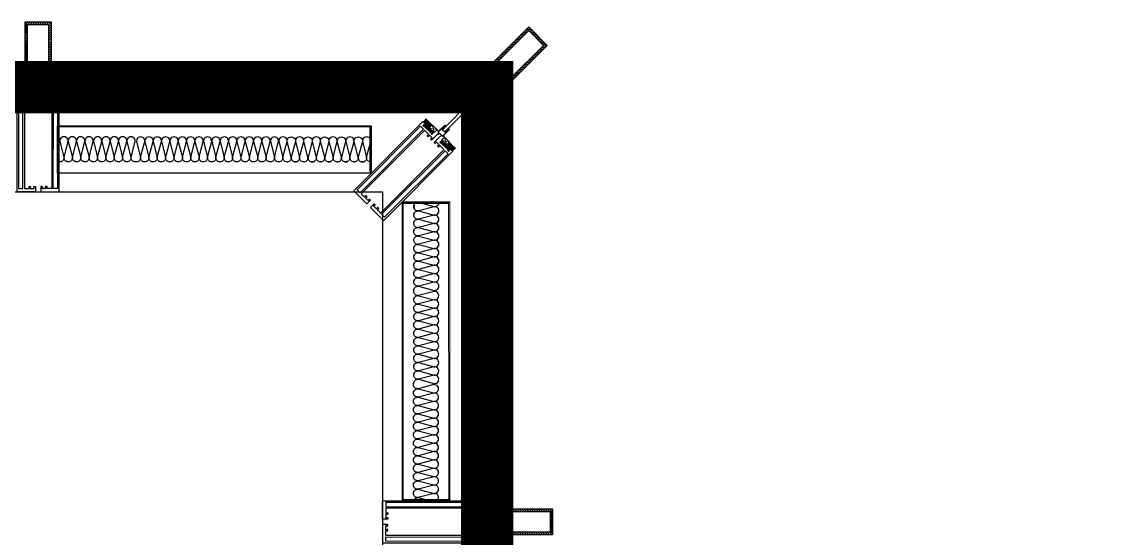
# Model space of a CAD drawing. Header units: feet. Extents: x 1421395 to 1426379, y -945253 to -943919.
# Drawn here: x 1426291.8 to 1426373.1, y -944005.3 to -943966.8 of the extents above; entities that cross this region are included whole.
import ezdxf

# ---------------------------------------------------------------- set-up
doc = ezdxf.new("R2010")
doc.units = ezdxf.units.FT
for name, color, linetype in [('04--hatch-1', 8, 'Continuous'), ('07--dim-1', 8, 'Continuous'), ('E--concrete-2', 4, 'Continuous'), ('glazing', 145, 'Continuous'), ('H--metalwork', 1, 'Continuous'), ('L--windows-1', 1, 'Continuous')]:
    doc.layers.add(name, color=color, linetype=linetype)
doc.layers.add('1.PROFILES', color=6, linetype='Continuous', lineweight=35)
doc.layers.add('pline', color=210, linetype='Continuous', lineweight=5)

# ---------------------------------------------------------------- blocks, each defined once
blk = doc.blocks.new('DFS')
at = {"color": 6, "lineweight": 0}
for p, q in [((764543.8, 59929.6, 0), (763944.7, 59929.9, 0)), ((764541.8, 59927.6, 0), (763946.7, 59927.9, 0)), ((764543.8, 59838.6, 0), (763944.7, 59838.9, 0)), ((764541.8, 59840.6, 0), (763946.7, 59840.9, 0)), ((764603, 59212.5, 0), (764602.9, 59784, 0)), ((764605, 59214.5, 0), (764604.9, 59782, 0)), ((764692.1, 59214.5, 0), (764691.9, 59782, 0)), ((764694.1, 59212.5, 0), (764693.9, 59784, 0))]:
    blk.add_line(p, q, dxfattribs=at)
at = {"color": 250}
for points, elevation in [([(763946.7, 59891.4), (763948.9, 59899.9, 0.313099), (763944.7, 59908)], 0), ([(763965, 59860.9, -0.451718), (763957, 59869.9), (763964.9, 59899.9, 1.135042), (763949, 59899.9), (763956.9, 59869.9, -0.451718), (763949, 59860.9, -0.137116), (763944.8, 59862.1, -0.137116)], 0), ([(763981, 59860.9, -0.451718), (763973, 59869.9), (763980.9, 59899.9, 1.135042), (763965, 59899.9), (763972.9, 59869.9, -0.451718), (763965, 59860.9, -0.137116), (763960.8, 59862.1, -0.137116)], 0), ([(763997, 59860.9, -0.451718), (763989, 59869.9), (763996.9, 59899.9, 1.135042), (763981, 59899.9), (763988.9, 59869.9, -0.451718), (763981, 59860.9, -0.137116), (763976.8, 59862.1, -0.137116)], 0), ([(764013, 59860.9, -0.451718), (764005, 59869.9), (764012.9, 59899.9, 1.135042), (763997, 59899.9), (764004.9, 59869.9, -0.451718), (763997, 59860.9, -0.137116), (763992.8, 59862.1, -0.137116)], 0), ([(764029, 59860.9, -0.451718), (764021, 59869.9), (764028.9, 59899.9, 1.135042), (764013, 59899.9), (764020.9, 59869.9, -0.451718), (764013, 59860.9, -0.137116), (764008.8, 59862.1, -0.137116)], 0), ([(764045, 59860.9, -0.451718), (764037, 59869.9), (764044.9, 59899.9, 1.135042), (764029, 59899.9), (764036.9, 59869.9, -0.451718), (764029, 59860.9, -0.137116), (764024.8, 59862.1, -0.137116)], 0), ([(764061, 59860.9, -0.451718), (764053, 59869.9), (764060.9, 59899.9, 1.135042), (764045, 59899.9), (764052.9, 59869.9, -0.451718), (764045, 59860.9, -0.137116), (764040.8, 59862.1, -0.137116)], 0), ([(764077, 59860.9, -0.451718), (764069, 59869.9), (764076.9, 59899.9, 1.135042), (764061, 59899.9), (764068.9, 59869.9, -0.451718), (764061, 59860.9, -0.137116), (764056.8, 59862.1, -0.137116)], 0), ([(764093, 59860.9, -0.451718), (764085, 59869.9), (764092.9, 59899.9, 1.135042), (764077, 59899.9), (764084.9, 59869.9, -0.451718), (764077, 59860.9, -0.137116), (764072.8, 59862.1, -0.137116)], 0), ([(764111.1, 59860.6, -0.451718), (764103.2, 59869.6), (764111.1, 59899.6, 1.135042), (764095.2, 59899.6), (764103.1, 59869.6, -0.451718), (764095.1, 59860.6, -0.137116), (764091, 59861.8, -0.137116)], 0), ([(764127.1, 59860.6, -0.451718), (764119.2, 59869.6), (764127.1, 59899.6, 1.135042), (764111.2, 59899.6), (764119.1, 59869.6, -0.451718), (764111.1, 59860.6, -0.137116), (764107, 59861.8, -0.137116)], 0), ([(764143.1, 59860.6, -0.451718), (764135.2, 59869.6), (764143.1, 59899.6, 1.135042), (764127.2, 59899.6), (764135.1, 59869.6, -0.451718), (764127.1, 59860.6, -0.137116), (764123, 59861.8, -0.137116)], 0), ([(764159.1, 59860.6, -0.451718), (764151.2, 59869.6), (764159.1, 59899.6, 1.135042), (764143.2, 59899.6), (764151.1, 59869.6, -0.451718), (764143.1, 59860.6, -0.137116), (764139, 59861.8, -0.137116)], 0), ([(764175.1, 59860.6, -0.451718), (764167.2, 59869.6), (764175.1, 59899.6, 1.135042), (764159.2, 59899.6), (764167.1, 59869.6, -0.451718), (764159.1, 59860.6, -0.137116), (764155, 59861.8, -0.137116)], 0), ([(764191.1, 59860.6, -0.451718), (764183.2, 59869.6), (764191.1, 59899.6, 1.135042), (764175.2, 59899.6), (764183.1, 59869.6, -0.451718), (764175.1, 59860.6, -0.137116), (764171, 59861.8, -0.137116)], 0), ([(764207.1, 59860.6, -0.451718), (764199.2, 59869.6), (764207.1, 59899.6, 1.135042), (764191.2, 59899.6), (764199.1, 59869.6, -0.451718), (764191.1, 59860.6, -0.137116), (764187, 59861.8, -0.137116)], 0), ([(764223.1, 59860.6, -0.451718), (764215.2, 59869.6), (764223.1, 59899.6, 1.135042), (764207.2, 59899.6), (764215.1, 59869.6, -0.451718), (764207.1, 59860.6, -0.137116), (764203, 59861.8, -0.137116)], 0), ([(764239.1, 59860.6, -0.451718), (764231.2, 59869.6), (764239.1, 59899.6, 1.135042), (764223.2, 59899.6), (764231.1, 59869.6, -0.451718), (764223.1, 59860.6, -0.137116), (764219, 59861.8, -0.137116)], 0), ([(764255.1, 59860.6, -0.451718), (764247.2, 59869.6), (764255.1, 59899.6, 1.135042), (764239.2, 59899.6), (764247.1, 59869.6, -0.451718), (764239.1, 59860.6, -0.137116), (764235, 59861.8, -0.137116)], 0), ([(764271.1, 59860.6, -0.451718), (764263.2, 59869.6), (764271.1, 59899.6, 1.135042), (764255.2, 59899.6), (764263.1, 59869.6, -0.451718), (764255.1, 59860.6, -0.137116), (764251, 59861.8, -0.137116)], 0), ([(764287.1, 59860.6, -0.451718), (764279.2, 59869.6), (764287.1, 59899.6, 1.135042), (764271.2, 59899.6), (764279.1, 59869.6, -0.451718), (764271.1, 59860.6, -0.137116), (764267, 59861.8, -0.137116)], 0), ([(764303.1, 59860.6, -0.451718), (764295.2, 59869.6), (764303.1, 59899.6, 1.135042), (764287.2, 59899.6), (764295.1, 59869.6, -0.451718), (764287.1, 59860.6, -0.137116), (764283, 59861.8, -0.137116)], 0), ([(764319.1, 59860.6, -0.451718), (764311.2, 59869.6), (764319.1, 59899.6, 1.135042), (764303.2, 59899.6), (764311.1, 59869.6, -0.451718), (764303.1, 59860.6, -0.137116), (764299, 59861.8, -0.137116)], 0), ([(764335.1, 59860.6, -0.451718), (764327.2, 59869.6), (764335.1, 59899.6, 1.135042), (764319.2, 59899.6), (764327.1, 59869.6, -0.451718), (764319.1, 59860.6, -0.137116), (764315, 59861.8, -0.137116)], 0), ([(764351.1, 59860.6, -0.451718), (764343.2, 59869.6), (764351.1, 59899.6, 1.135042), (764335.2, 59899.6), (764343.1, 59869.6, -0.451718), (764335.1, 59860.6, -0.137116), (764331, 59861.8, -0.137116)], 0), ([(764367.1, 59860.6, -0.451718), (764359.2, 59869.6), (764367.1, 59899.6, 1.135042), (764351.2, 59899.6), (764359.1, 59869.6, -0.451718), (764351.1, 59860.6, -0.137116), (764347, 59861.8, -0.137116)], 0), ([(764383.1, 59860.6, -0.451718), (764375.2, 59869.6), (764383.1, 59899.6, 1.135042), (764367.2, 59899.6), (764375.1, 59869.6, -0.451718), (764367.1, 59860.6, -0.137116), (764363, 59861.8, -0.137116)], 0), ([(764383.1, 59860.6, 0.451718), (764391.1, 59869.6), (764383.2, 59899.6, -1.135042), (764399.1, 59899.6), (764391.2, 59869.6, 0.451718), (764399.1, 59860.6, 0.137116), (764403.3, 59861.8, 0.137116)], 0), ([(764415.1, 59860.6, -0.451718), (764407.2, 59869.6), (764415.1, 59899.6, 1.135042), (764399.2, 59899.6), (764407.1, 59869.6, -0.451718), (764399.1, 59860.6, -0.137116), (764395, 59861.8, -0.137116)], 0), ([(764415.1, 59860.6, 0.451718), (764423.1, 59869.6), (764415.2, 59899.6, -1.135042), (764431.1, 59899.6), (764423.2, 59869.6, 0.451718), (764431.1, 59860.6, 0.137116), (764435.3, 59861.8, 0.137116)], 0), ([(764447.1, 59860.6, -0.451718), (764439.2, 59869.6), (764447.1, 59899.6, 1.135042), (764431.2, 59899.6), (764439.1, 59869.6, -0.451718), (764431.1, 59860.6, -0.137116), (764427, 59861.8, -0.137116)], 0), ([(764447.1, 59860.6, 0.451718), (764455.1, 59869.6), (764447.2, 59899.6, -1.135042), (764463.1, 59899.6), (764455.2, 59869.6, 0.451718), (764463.1, 59860.6, 0.137116), (764467.3, 59861.8, 0.137116)], 0), ([(764479.1, 59860.6, -0.451718), (764471.2, 59869.6), (764479.1, 59899.6, 1.135042), (764463.2, 59899.6), (764471.1, 59869.6, -0.451718), (764463.1, 59860.6, -0.137116), (764459, 59861.8, -0.137116)], 0), ([(764479.1, 59860.6, 0.451718), (764487.1, 59869.6), (764479.2, 59899.6, -1.135042), (764495.1, 59899.6), (764487.2, 59869.6, 0.451718), (764495.1, 59860.6, 0.137116), (764499.3, 59861.8, 0.137116)], 0), ([(764511.1, 59860.6, -0.451718), (764503.2, 59869.6), (764511.1, 59899.6, 1.135042), (764495.2, 59899.6), (764503.1, 59869.6, -0.451718), (764495.1, 59860.6, -0.137116), (764491, 59861.8, -0.137116)], 0), ([(764511.1, 59860.6, 0.451718), (764519.1, 59869.6), (764511.2, 59899.6, -1.135042), (764527.1, 59899.6), (764519.2, 59869.6, 0.451718), (764527.1, 59860.6, 0.137116), (764531.3, 59861.8, 0.137116)], 0), ([(764543.1, 59860.6, -0.451718), (764535.2, 59869.6), (764543.1, 59899.6, 1.135042), (764527.2, 59899.6), (764535.1, 59869.6, -0.451718), (764527.1, 59860.6, -0.137116), (764523, 59861.8, -0.137116)], 0), ([(763949, 59860.9, -0.07243), (763946.7, 59861.2, -0.07243)], 0), ([(764673.3, 59782, -0.410517), (764664.4, 59775.1), (764634.4, 59783, 0.451718), (764625.4, 59775.1, 0.137116), (764626.5, 59770.9)], 0), ([(764625.4, 59759.1, -0.451718), (764634.4, 59767), (764664.4, 59759.1, 1.135042), (764664.4, 59775), (764634.4, 59767.1, -0.451718), (764625.4, 59775.1, -0.137116), (764626.5, 59779.2, -0.137116)], 0), ([(764625.4, 59743.1, -0.451718), (764634.4, 59751), (764664.4, 59743.1, 1.135042), (764664.4, 59759), (764634.4, 59751.1, -0.451718), (764625.4, 59759.1, -0.137116), (764626.5, 59763.2, -0.137116)], 0), ([(764625.4, 59727.1, -0.451718), (764634.4, 59735), (764664.4, 59727.1, 1.135042), (764664.4, 59743), (764634.4, 59735.1, -0.451718), (764625.4, 59743.1, -0.137116), (764626.5, 59747.2, -0.137116)], 0), ([(764625.4, 59711.1, -0.451718), (764634.4, 59719), (764664.4, 59711.1, 1.135042), (764664.4, 59727), (764634.4, 59719.1, -0.451718), (764625.4, 59727.1, -0.137116), (764626.5, 59731.2, -0.137116)], 0), ([(764625.4, 59695.1, -0.451718), (764634.4, 59703), (764664.4, 59695.1, 1.135042), (764664.4, 59711), (764634.4, 59703.1, -0.451718), (764625.4, 59711.1, -0.137116), (764626.5, 59715.2, -0.137116)], 0), ([(764625.4, 59679.1, -0.451718), (764634.4, 59687), (764664.4, 59679.1, 1.135042), (764664.4, 59695), (764634.4, 59687.1, -0.451718), (764625.4, 59695.1, -0.137116), (764626.5, 59699.2, -0.137116)], 0), ([(764625.4, 59663.1, -0.451718), (764634.4, 59671), (764664.4, 59663.1, 1.135042), (764664.4, 59679), (764634.4, 59671.1, -0.451718), (764625.4, 59679.1, -0.137116), (764626.5, 59683.2, -0.137116)], 0), ([(764625.4, 59647.1, -0.451718), (764634.4, 59655), (764664.4, 59647.1, 1.135042), (764664.4, 59663), (764634.4, 59655.1, -0.451718), (764625.4, 59663.1, -0.137116), (764626.5, 59667.2, -0.137116)], 0), ([(764625.4, 59631.1, -0.451718), (764634.4, 59639), (764664.4, 59631.1, 1.135042), (764664.4, 59647), (764634.4, 59639.1, -0.451718), (764625.4, 59647.1, -0.137116), (764626.5, 59651.2, -0.137116)], 0), ([(764625.4, 59615.1, -0.451718), (764634.4, 59623), (764664.4, 59615.1, 1.135042), (764664.4, 59631), (764634.4, 59623.1, -0.451718), (764625.4, 59631.1, -0.137116), (764626.5, 59635.2, -0.137116)], 0), ([(764625.1, 59596.9, -0.451718), (764634.1, 59604.9), (764664.1, 59597, 1.135042), (764664.1, 59612.9), (764634.1, 59605, -0.451718), (764625.1, 59612.9, -0.137116), (764626.2, 59617.1, -0.137116)], 0), ([(764625.1, 59580.9, -0.451718), (764634.1, 59588.9), (764664.1, 59581, 1.135042), (764664.1, 59596.9), (764634.1, 59589, -0.451718), (764625.1, 59596.9, -0.137116), (764626.2, 59601.1, -0.137116)], 0), ([(764625.1, 59564.9, -0.451718), (764634.1, 59572.9), (764664.1, 59565, 1.135042), (764664.1, 59580.9), (764634.1, 59573, -0.451718), (764625.1, 59580.9, -0.137116), (764626.2, 59585.1, -0.137116)], 0), ([(764625.1, 59548.9, -0.451718), (764634.1, 59556.9), (764664.1, 59549, 1.135042), (764664.1, 59564.9), (764634.1, 59557, -0.451718), (764625.1, 59564.9, -0.137116), (764626.2, 59569.1, -0.137116)], 0), ([(764625.1, 59532.9, -0.451718), (764634.1, 59540.9), (764664.1, 59533, 1.135042), (764664.1, 59548.9), (764634.1, 59541, -0.451718), (764625.1, 59548.9, -0.137116), (764626.2, 59553.1, -0.137116)], 0), ([(764625.1, 59516.9, -0.451718), (764634.1, 59524.9), (764664.1, 59517, 1.135042), (764664.1, 59532.9), (764634.1, 59525, -0.451718), (764625.1, 59532.9, -0.137116), (764626.2, 59537.1, -0.137116)], 0), ([(764625.1, 59500.9, -0.451718), (764634.1, 59508.9), (764664.1, 59501, 1.135042), (764664.1, 59516.9), (764634.1, 59509, -0.451718), (764625.1, 59516.9, -0.137116), (764626.2, 59521.1, -0.137116)], 0), ([(764625.1, 59484.9, -0.451718), (764634.1, 59492.9), (764664.1, 59485, 1.135042), (764664.1, 59500.9), (764634.1, 59493, -0.451718), (764625.1, 59500.9, -0.137116), (764626.2, 59505.1, -0.137116)], 0), ([(764625.1, 59468.9, -0.451718), (764634.1, 59476.9), (764664.1, 59469, 1.135042), (764664.1, 59484.9), (764634.1, 59477, -0.451718), (764625.1, 59484.9, -0.137116), (764626.2, 59489.1, -0.137116)], 0), ([(764625.1, 59452.9, -0.451718), (764634.1, 59460.9), (764664.1, 59453, 1.135042), (764664.1, 59468.9), (764634.1, 59461, -0.451718), (764625.1, 59468.9, -0.137116), (764626.2, 59473.1, -0.137116)], 0), ([(764624.8, 59418.8, -0.451718), (764633.8, 59426.7), (764663.8, 59418.8, 1.135042), (764663.8, 59434.7), (764633.8, 59426.8, -0.451718), (764624.8, 59434.8, -0.137116), (764625.9, 59438.9, -0.137116)], 0), ([(764625.1, 59436.9, -0.451718), (764634.1, 59444.9), (764664.1, 59437, 1.135042), (764664.1, 59452.9), (764634.1, 59445, -0.451718), (764625.1, 59452.9, -0.137116), (764626.2, 59457.1, -0.137116)], 0), ([(764624.8, 59402.8, -0.451718), (764633.8, 59410.7), (764663.8, 59402.8, 1.135042), (764663.8, 59418.7), (764633.8, 59410.8, -0.451718), (764624.8, 59418.8, -0.137116), (764625.9, 59422.9, -0.137116)], 0), ([(764624.8, 59386.8, -0.451718), (764633.8, 59394.7), (764663.8, 59386.8, 1.135042), (764663.8, 59402.7), (764633.8, 59394.8, -0.451718), (764624.8, 59402.8, -0.137116), (764625.9, 59406.9, -0.137116)], 0), ([(764624.8, 59370.8, -0.451718), (764633.8, 59378.7), (764663.8, 59370.8, 1.135042), (764663.8, 59386.7), (764633.8, 59378.8, -0.451718), (764624.8, 59386.8, -0.137116), (764625.9, 59390.9, -0.137116)], 0), ([(764624.8, 59354.8, -0.451718), (764633.8, 59362.7), (764663.8, 59354.8, 1.135042), (764663.8, 59370.7), (764633.8, 59362.8, -0.451718), (764624.8, 59370.8, -0.137116), (764625.9, 59374.9, -0.137116)], 0), ([(764624.8, 59338.8, -0.451718), (764633.8, 59346.7), (764663.8, 59338.8, 1.135042), (764663.8, 59354.7), (764633.8, 59346.8, -0.451718), (764624.8, 59354.8, -0.137116), (764625.9, 59358.9, -0.137116)], 0), ([(764624.8, 59322.8, -0.451718), (764633.8, 59330.7), (764663.8, 59322.8, 1.135042), (764663.8, 59338.7), (764633.8, 59330.8, -0.451718), (764624.8, 59338.8, -0.137116), (764625.9, 59342.9, -0.137116)], 0), ([(764624.8, 59306.8, -0.451718), (764633.8, 59314.7), (764663.8, 59306.8, 1.135042), (764663.8, 59322.7), (764633.8, 59314.8, -0.451718), (764624.8, 59322.8, -0.137116), (764625.9, 59326.9, -0.137116)], 0), ([(764624.8, 59290.8, -0.451718), (764633.8, 59298.7), (764663.8, 59290.8, 1.135042), (764663.8, 59306.7), (764633.8, 59298.8, -0.451718), (764624.8, 59306.8, -0.137116), (764625.9, 59310.9, -0.137116)], 0), ([(764624.8, 59274.8, -0.451718), (764633.8, 59282.7), (764663.8, 59274.8, 1.135042), (764663.8, 59290.7), (764633.8, 59282.8, -0.451718), (764624.8, 59290.8, -0.137116), (764625.9, 59294.9, -0.137116)], -236), ([(764624.8, 59258.8, -0.451718), (764633.8, 59266.7), (764663.8, 59258.8, 1.135042), (764663.8, 59274.7), (764633.8, 59266.8, -0.451718), (764624.8, 59274.8, -0.137116), (764625.9, 59278.9, -0.137116)], -236), ([(764624.8, 59242.8, -0.451718), (764633.8, 59250.7), (764663.8, 59242.8, 1.135042), (764663.8, 59258.7), (764633.8, 59250.8, -0.451718), (764624.8, 59258.8, -0.137116), (764625.9, 59262.9, -0.137116)], -236), ([(764624.8, 59226.8, -0.451718), (764633.8, 59234.7), (764663.8, 59226.8, 1.135042), (764663.8, 59242.7), (764633.8, 59234.8, -0.451718), (764624.8, 59242.8, -0.137116), (764625.9, 59246.9, -0.137116)], -471.9), ([(764671.5, 59214.5, 0.636428), (764663.8, 59226.7), (764633.8, 59218.8, -0.451718), (764624.8, 59226.8, -0.137116), (764625.9, 59230.9)], -471.9), ([(764625.7, 59214.5, -0.314464), (764633.8, 59218.7), (764650, 59214.5)], -471.9)]:
    blk.add_lwpolyline(points, format="xyb", dxfattribs=dict(at, elevation=elevation))
at = {"layer": '1.PROFILES'}
for p, q in [((763944.7, 59838.9, 0), (763944.7, 59929.9, 0)), ((763946.7, 59840.9, 0), (763946.7, 59927.9, 0)), ((764541.8, 59840.6, 0), (764541.8, 59927.6, 0)), ((764543.8, 59838.6, 0), (764543.8, 59929.6, 0)), ((764693.9, 59784, 0), (764602.9, 59784, 0)), ((764691.9, 59782, 0), (764604.9, 59782, 0)), ((764603, 59212.5, 0), (764694.1, 59212.5, 0)), ((764605, 59214.5, 0), (764692.1, 59214.5, 0))]:
    blk.add_line(p, q, dxfattribs=at)
blk = doc.blocks.new('dxfhjt')
at = {"lineweight": 9}
h = blk.add_hatch(dxfattribs=at)
h.set_pattern_fill('ANSI32', color=250, scale=5, angle=900, style=0)
h.set_pattern_definition([(225, (123068.4649, -64400.1108), (1.325825215, -1.325825215), []), (225, (123067.581, -64400.1108), (1.325825215, -1.325825215), [])])
h.paths.add_polyline_path([(-56844.4, -163131.8, 0.414214), (-56844.2, -163131.6), (-56844.2, -163130.6), (-56844.6, -163129.8), (-56845.2, -163129.8), (-56845.2, -163110.5), (-56844.6, -163110.5), (-56844.2, -163109.8), (-56844.2, -163108.8, 0.414214), (-56844.4, -163108.5), (-56846.8, -163108.5, 0.414214), (-56847.1, -163108.8), (-56847.1, -163111.5), (-56849.4, -163111.5, 0.094195), (-56849.4, -163111.6), (-56849.4, -163128.8, 0.094195), (-56849.4, -163128.8), (-56847.1, -163128.8), (-56847.1, -163131.6, 0.414214), (-56846.8, -163131.8)])
h = blk.add_hatch(dxfattribs=at)
h.set_pattern_fill('ANSI32', color=250, scale=5, angle=900, style=0)
h.set_pattern_definition([(225, (120069.4656, -64400.1108), (1.325825215, -1.325825215), []), (225, (120068.5818, -64400.1108), (1.325825215, -1.325825215), [])])
h.paths.add_polyline_path([(-56844.4, -163154.1, -0.414214), (-56844.2, -163154.3), (-56844.2, -163155.3), (-56844.6, -163156), (-56845.2, -163156), (-56845.2, -163175.4), (-56844.6, -163175.4), (-56844.2, -163176.1), (-56844.2, -163177.1, -0.414214), (-56844.4, -163177.4), (-56846.8, -163177.4, -0.414214), (-56847.1, -163177.1), (-56847.1, -163174.4), (-56849.4, -163174.4, -0.094195), (-56849.4, -163174.3), (-56849.4, -163157.1, -0.094195), (-56849.4, -163157.1), (-56847.1, -163157.1), (-56847.1, -163154.3, -0.414214), (-56846.8, -163154.1)])
at = {"color": 250}
for p, q in [((-56683.9, -163102.9, 0), (-56849.4, -163102.7, 0)), ((-56849.4, -163102.7, 0), (-56849.4, -163105.7, 0)), ((-56849.4, -163105.7, 0), (-56849.4, -163111.3, 0)), ((-56849.4, -163111.3, 0), (-56847.3, -163111.3, 0)), ((-56847.3, -163111.3, 0), (-56847.3, -163108.8, 0)), ((-56846.8, -163108.3, 0), (-56844.4, -163108.3, 0)), ((-56844.5, -163110.8, 0), (-56844.9, -163110.8, 0)), ((-56844.9, -163110.8, 0), (-56844.9, -163129.6, 0)), ((-56843.9, -163109.9, 0), (-56844.5, -163110.8, 0)), ((-56843.9, -163108.8, 0), (-56843.9, -163109.9, 0)), ((-56839.8, -163127.3, 0), (-56839.8, -163117.4, 0)), ((-56839.3, -163116.9, 0), (-56688.9, -163117.1, 0)), ((-56688.4, -163117.6, 0), (-56688.4, -163125.6, 0)), ((-56682.9, -163103.3, 0), (-56683.9, -163102.9, 0)), ((-56682.4, -163104.2, 0), (-56682.9, -163103.3, 0)), ((-56682.4, -163137.9, 0), (-56682.4, -163104.2, 0)), ((-56855.6, -163137, 0), (-56874.3, -163137, 0)), ((-56874.3, -163137, 0), (-56874.3, -163139.6, 0)), ((-56874.3, -163139.9, 0), (-56874.3, -163137.3, 0)), ((-56874.3, -163137.3, 0), (-56855.6, -163137.3, 0)), ((-56874.3, -163139.6, 0), (-56864.8, -163139.6, 0)), ((-56864.8, -163139.9, 0), (-56874.3, -163139.9, 0)), ((-56864.8, -163146.6, 0), (-56864.8, -163139.6, 0)), ((-56849.4, -163132.7, 0), (-56857.4, -163132.7, 0)), ((-56855.6, -163139.7, 0), (-56855.6, -163144.2, 0)), ((-56855.6, -163139.7, 0), (-56851.5, -163139.7, 0)), ((-56855.6, -163146.2, 0), (-56855.6, -163141.7, 0)), ((-56851.5, -163139.7, 0), (-56849.4, -163139.7, 0)), ((-56847.3, -163129.1, 0), (-56849.4, -163129.1, 0)), ((-56849.4, -163129.1, 0), (-56849.4, -163132.2, 0)), ((-56849.4, -163132.2, 0), (-56849.4, -163132.7, 0)), ((-56849.4, -163139.7, 0), (-56835.9, -163139.7, 0)), ((-56847.3, -163131.6, 0), (-56847.3, -163129.1, 0)), ((-56844.4, -163132.1, 0), (-56846.8, -163132.1, 0)), ((-56844.9, -163129.6, 0), (-56844.5, -163129.6, 0)), ((-56844.5, -163129.6, 0), (-56843.9, -163130.5, 0)), ((-56843.9, -163130.5, 0), (-56843.9, -163131.6, 0)), ((-56839.8, -163137.6, 0), (-56839.8, -163129.6, 0)), ((-56839.8, -163129.6, 0), (-56837.7, -163129.6, 0)), ((-56837.7, -163137.6, 0), (-56839.8, -163137.6, 0)), ((-56835.9, -163127.6, 0), (-56839.5, -163127.6, 0)), ((-56837.3, -163137.6, 0), (-56837.6, -163137.6, 0)), ((-56837.5, -163129.6, 0), (-56837.3, -163129.6, 0)), ((-56837.3, -163129.6, 0), (-56837.3, -163130.3, 0)), ((-56837.3, -163136.9, 0), (-56837.3, -163137.6, 0)), ((-56836.9, -163130.6, 0), (-56835.9, -163130.4, 0)), ((-56835.9, -163136.9, 0), (-56836.9, -163136.7, 0)), ((-56835.9, -163130.4, 0), (-56835.9, -163127.6, 0)), ((-56835.9, -163139.7, 0), (-56835.9, -163136.9, 0)), ((-56688.7, -163125.9, 0), (-56692.3, -163125.9, 0)), ((-56692.3, -163125.9, 0), (-56692.3, -163128.6, 0)), ((-56692.3, -163128.6, 0), (-56691.3, -163128.9, 0)), ((-56691.3, -163134.9, 0), (-56692.3, -163135.2, 0)), ((-56692.3, -163135.2, 0), (-56692.3, -163136.8, 0)), ((-56692.3, -163136.8, 0), (-56692.3, -163137.9, 0)), ((-56692.3, -163137.9, 0), (-56682.4, -163137.9, 0)), ((-56690.9, -163128.6, 0), (-56691, -163128.3, 0)), ((-56691, -163135.5, 0), (-56690.9, -163135.2, 0)), ((-56690.9, -163128, 0), (-56690.9, -163127.9, 0)), ((-56690.9, -163127.9, 0), (-56688.7, -163127.9, 0)), ((-56690.9, -163135.9, 0), (-56690.9, -163135.9, 0)), ((-56690.9, -163135.9, 0), (-56690.9, -163135.9, 0)), ((-56690.4, -163135.9, 0), (-56690.5, -163135.9, 0)), ((-56688.9, -163135.9, 0), (-56690.4, -163135.9, 0)), ((-56688.4, -163128.2, 0), (-56688.4, -163135.4, 0)), ((-56864.8, -163146.3, 0), (-56874.3, -163146.3, 0)), ((-56874.3, -163146.3, 0), (-56874.3, -163149, 0)), ((-56874.3, -163149.3, 0), (-56874.3, -163146.6, 0)), ((-56874.3, -163146.6, 0), (-56864.8, -163146.6, 0)), ((-56874.3, -163149, 0), (-56855.6, -163149, 0)), ((-56855.6, -163149.3, 0), (-56874.3, -163149.3, 0)), ((-56864.8, -163145.1, 0), (-56864.8, -163146.3, 0)), ((-56849.4, -163153.2, 0), (-56857.4, -163153.2, 0)), ((-56855.6, -163146.2, 0), (-56835.9, -163146.2, 0)), ((-56851.5, -163146.2, 0), (-56849.4, -163146.2, 0)), ((-56849.4, -163146.2, 0), (-56835.9, -163146.2, 0)), ((-56849.4, -163153.7, 0), (-56849.4, -163153.2, 0)), ((-56849.4, -163156.5, 0), (-56849.4, -163153.4, 0)), ((-56847.3, -163156.8, 0), (-56849.4, -163156.8, 0)), ((-56847.3, -163154.3, 0), (-56847.3, -163156.8, 0)), ((-56844.4, -163153.8, 0), (-56846.8, -163153.8, 0)), ((-56844.9, -163175.1, 0), (-56844.9, -163156.3, 0)), ((-56844.9, -163156.3, 0), (-56844.5, -163156.3, 0)), ((-56844.5, -163156.3, 0), (-56843.9, -163155.4, 0)), ((-56843.9, -163155.4, 0), (-56843.9, -163154.3, 0)), ((-56837.7, -163148.2, 0), (-56839.8, -163148.2, 0)), ((-56839.8, -163148.2, 0), (-56839.8, -163156.2, 0)), ((-56839.8, -163156.2, 0), (-56837.7, -163156.2, 0)), ((-56839.8, -163158.5, 0), (-56839.8, -163168.5, 0)), ((-56835.9, -163158.2, 0), (-56839.5, -163158.2, 0)), ((-56837.3, -163148.2, 0), (-56837.6, -163148.2, 0)), ((-56837.5, -163156.2, 0), (-56837.3, -163156.2, 0)), ((-56837.3, -163148.9, 0), (-56837.3, -163148.2, 0)), ((-56837.3, -163156.2, 0), (-56837.3, -163155.5, 0)), ((-56835.9, -163149, 0), (-56836.9, -163149.2, 0)), ((-56836.9, -163155.3, 0), (-56835.9, -163155.5, 0)), ((-56835.9, -163146.2, 0), (-56835.9, -163149, 0)), ((-56835.9, -163155.5, 0), (-56835.9, -163158.2, 0)), ((-56692.3, -163149.4, 0), (-56692.3, -163148.3, 0)), ((-56692.3, -163148.3, 0), (-56682.4, -163148.3, 0)), ((-56692.3, -163151, 0), (-56692.3, -163149.4, 0)), ((-56691.3, -163151.3, 0), (-56692.3, -163151, 0)), ((-56692.3, -163157.6, 0), (-56691.3, -163157.3, 0)), ((-56692.3, -163160.3, 0), (-56692.3, -163157.6, 0)), ((-56688.7, -163160.3, 0), (-56692.3, -163160.3, 0)), ((-56691, -163150.7, 0), (-56690.9, -163151, 0)), ((-56690.9, -163157.6, 0), (-56691, -163157.9, 0)), ((-56690.9, -163150.3, 0), (-56690.9, -163150.3, 0)), ((-56690.9, -163150.3, 0), (-56690.9, -163150.4, 0)), ((-56690.9, -163158.2, 0), (-56690.9, -163158.3, 0)), ((-56690.9, -163158.3, 0), (-56688.7, -163158.3, 0)), ((-56690.4, -163150.3, 0), (-56690.5, -163150.3, 0)), ((-56688.9, -163150.3, 0), (-56690.4, -163150.3, 0)), ((-56688.4, -163158, 0), (-56688.4, -163150.8, 0)), ((-56688.4, -163168.6, 0), (-56688.4, -163160.6, 0)), ((-56682.4, -163148.3, 0), (-56682.4, -163182, 0)), ((-56849.4, -163179.8, 0), (-56849.4, -163174.3, 0)), ((-56849.4, -163174.6, 0), (-56847.3, -163174.6, 0)), ((-56849.4, -163183.2, 0), (-56849.4, -163180.2, 0)), ((-56683.9, -163183.3, 0), (-56849.4, -163183.2, 0)), ((-56847.3, -163174.6, 0), (-56847.3, -163177.1, 0)), ((-56846.8, -163177.6, 0), (-56844.4, -163177.6, 0)), ((-56844.5, -163175.1, 0), (-56844.9, -163175.1, 0)), ((-56843.9, -163176, 0), (-56844.5, -163175.1, 0)), ((-56843.9, -163177.1, 0), (-56843.9, -163176, 0)), ((-56839.3, -163169, 0), (-56688.9, -163169.1, 0)), ((-56682.9, -163182.9, 0), (-56683.9, -163183.3, 0)), ((-56682.4, -163182, 0), (-56682.9, -163182.9, 0))]:
    blk.add_line(p, q, dxfattribs=at)
at = {"color": 250, "lineweight": 0}
for p, q in [((-56857.4, -163119.7, 0), (-56849.4, -163132.7, 0)), ((-56849.4, -163119.7, 0), (-56857.4, -163132.7, 0)), ((-56857.4, -163166.1, 0), (-56849.4, -163153.2, 0)), ((-56849.4, -163166.1, 0), (-56857.4, -163153.2, 0))]:
    blk.add_line(p, q, dxfattribs=at)
at = {"color": 250, "lineweight": 0, "elevation": 0}
for points in [[(-56857.4, -163119.7), (-56857.4, -163132.7), (-56849.4, -163132.7), (-56849.4, -163119.7)], [(-56857.4, -163166.1), (-56857.4, -163153.2), (-56849.4, -163153.2), (-56849.4, -163166.1)]]:
    blk.add_lwpolyline(points, close=True, dxfattribs=at)
at = {"color": 250, "lineweight": 9, "elevation": 0}
for points in [[(-56847.1, -163111.5), (-56847.1, -163108.8, -0.414214), (-56846.8, -163108.5), (-56844.4, -163108.5, -0.414214), (-56844.2, -163108.8), (-56844.2, -163109.8), (-56844.6, -163110.5), (-56845.2, -163110.5), (-56845.2, -163129.8), (-56844.6, -163129.8), (-56844.2, -163130.6), (-56844.2, -163131.6, -0.414214), (-56844.4, -163131.8), (-56846.8, -163131.8, -0.414214), (-56847.1, -163131.6), (-56847.1, -163128.8), (-56849.4, -163128.8, -0.094195), (-56849.4, -163128.8), (-56849.4, -163111.6, -0.094195), (-56849.4, -163111.5)], [(-56847.1, -163174.4), (-56847.1, -163177.1, 0.414214), (-56846.8, -163177.4), (-56844.4, -163177.4, 0.414214), (-56844.2, -163177.1), (-56844.2, -163176.1), (-56844.6, -163175.4), (-56845.2, -163175.4), (-56845.2, -163156), (-56844.6, -163156), (-56844.2, -163155.3), (-56844.2, -163154.3, 0.414214), (-56844.4, -163154.1), (-56846.8, -163154.1, 0.414214), (-56847.1, -163154.3), (-56847.1, -163157.1), (-56849.4, -163157.1, 0.094195), (-56849.4, -163157.1), (-56849.4, -163174.3, 0.094195), (-56849.4, -163174.4)]]:
    blk.add_lwpolyline(points, format="xyb", close=True, dxfattribs=at)
at = {"color": 250, "elevation": 0}
for points in [[(-56839.8, -163113.9), (-56839.8, -163105.7), (-56688.4, -163105.9), (-56688.4, -163114.1)], [(-56839.8, -163113.9), (-56839.8, -163105.7), (-56688.4, -163105.9), (-56688.4, -163114.1)], [(-56839.8, -163172), (-56839.8, -163180.2), (-56688.4, -163180.3), (-56688.4, -163172.1)], [(-56839.8, -163172), (-56839.8, -163180.2), (-56688.4, -163180.3), (-56688.4, -163172.1)]]:
    blk.add_lwpolyline(points, close=True, dxfattribs=at)
for points in [[(-56857.4, -163132.7), (-56857.4, -163137)], [(-56855.6, -163146.2), (-56855.6, -163137)], [(-56857.4, -163153.2), (-56857.4, -163149.3)], [(-56855.6, -163146.2), (-56855.6, -163149.3)]]:
    blk.add_lwpolyline(points, dxfattribs=at)
at = {"color": 250, "lineweight": 0}
for centre, radius, start, end in [((-56853.4, -163096, 0), 7.86, 239.3714, 300.6286), ((-56853.4, -163096.8, 0), 7.86, 239.3786, 300.5825), ((-56853.4, -163097.8, 0), 7.86, 239.3786, 300.5825), ((-56853.7, -163101.4, 0), 5.73, 229.7967, 318.6614), ((-56853.7, -163102.4, 0), 5.73, 229.7967, 318.6614), ((-56853.7, -163103.6, 0), 5.73, 229.7967, 318.6614), ((-56853.7, -163105, 0), 5.73, 229.7967, 318.6614), ((-56853.7, -163106.1, 0), 5.73, 229.7967, 318.6614), ((-56853.7, -163107.2, 0), 5.73, 229.7967, 318.6614), ((-56853.7, -163108.6, 0), 5.73, 229.7967, 318.6614), ((-56853.7, -163109.7, 0), 5.73, 229.7967, 318.6614), ((-56853.7, -163111, 0), 5.73, 229.7967, 318.6614), ((-56853.7, -163112.4, 0), 5.73, 229.7967, 318.6614), ((-56853.7, -163113.4, 0), 5.73, 229.7967, 318.6614), ((-56853.7, -163172.5, 0), 5.73, 41.3386, 130.2033), ((-56853.7, -163173.5, 0), 5.73, 41.3386, 130.2033), ((-56853.7, -163174.9, 0), 5.73, 41.3386, 130.2033), ((-56853.7, -163176.2, 0), 5.73, 41.3386, 130.2033), ((-56853.7, -163177.3, 0), 5.73, 41.3386, 130.2033), ((-56853.7, -163178.6, 0), 5.73, 41.3386, 130.2033), ((-56853.7, -163179.8, 0), 5.73, 41.3386, 130.2033), ((-56853.7, -163180.9, 0), 5.73, 41.3386, 130.2033), ((-56853.7, -163182.2, 0), 5.73, 41.3386, 130.2033), ((-56853.7, -163183.4, 0), 5.73, 41.3386, 130.2033), ((-56853.7, -163184.4, 0), 5.73, 41.3386, 130.2033), ((-56853.4, -163188.1, 0), 7.86, 59.4175, 120.6214), ((-56853.4, -163189.1, 0), 7.86, 59.4175, 120.6214), ((-56853.4, -163189.9, 0), 7.86, 59.3714, 120.6286)]:
    blk.add_arc(centre, radius, start, end, dxfattribs=at)
at = {"color": 250}
for centre, radius, start, end in [((-56846.8, -163108.8, 0), 0.5, 90, 180), ((-56844.4, -163108.8, 0), 0.5, 360, 90), ((-56839.3, -163117.4, 0), 0.5, 90, 180), ((-56688.9, -163117.6, 0), 0.5, 0, 90), ((-56846.8, -163131.6, 0), 0.5, 180, 270), ((-56844.4, -163131.6, 0), 0.5, 270, 0), ((-56839.5, -163127.3, 0), 0.3, 180, 270), ((-56837.6, -163129.9, 0), 0.3, 75.7816, 104.2184), ((-56837.6, -163137.3, 0), 0.3, 258.6985, 281.3015), ((-56837, -163130.3, 0), 0.3, 180, 285), ((-56837, -163136.9, 0), 0.3, 75, 180), ((-56691.2, -163128.6, 0), 0.3, 255, 348.3535), ((-56691.2, -163135.2, 0), 0.3, 1.3831, 105), ((-56690.7, -163128.2, 0), 0.3, 129.5901, 195), ((-56690.7, -163135.6, 0), 0.3, 165, 230.4099), ((-56690.7, -163135.6, 0), 0.3, 240.8395, 268.2462), ((-56690.6, -163135.6, 0), 0.3, 246.8392, 300), ((-56688.9, -163135.4, 0), 0.5, 270, 0), ((-56688.7, -163125.6, 0), 0.3, 270, 360), ((-56688.7, -163128.2, 0), 0.3, 360, 90), ((-56846.8, -163154.3, 0), 0.5, 90, 180), ((-56844.4, -163154.3, 0), 0.5, 360, 90), ((-56839.5, -163158.5, 0), 0.3, 90, 180), ((-56837.6, -163148.5, 0), 0.3, 78.6985, 101.3015), ((-56837.6, -163156, 0), 0.3, 255.7816, 284.2184), ((-56837, -163148.9, 0), 0.3, 180, 285), ((-56837, -163155.5, 0), 0.3, 75, 180), ((-56691.2, -163151, 0), 0.3, 255, 358.6169), ((-56691.2, -163157.6, 0), 0.3, 11.6465, 105), ((-56690.7, -163150.6, 0), 0.3, 129.5901, 195), ((-56690.7, -163158, 0), 0.3, 165, 230.4099), ((-56690.7, -163150.6, 0), 0.3, 91.7538, 119.1605), ((-56690.6, -163150.6, 0), 0.3, 60, 113.1608), ((-56688.9, -163150.8, 0), 0.5, 0, 90), ((-56688.7, -163158, 0), 0.3, 270, 0), ((-56688.7, -163160.6, 0), 0.3, 360, 90), ((-56846.8, -163177.1, 0), 0.5, 180, 270), ((-56844.4, -163177.1, 0), 0.5, 270, 0), ((-56839.3, -163168.5, 0), 0.5, 180, 270), ((-56688.9, -163168.6, 0), 0.5, 270, 0)]:
    blk.add_arc(centre, radius, start, end, dxfattribs=at)
blk = doc.blocks.new('RGQ')
at = {"layer": '04--hatch-1'}
h = blk.add_hatch(dxfattribs=at)
h.set_pattern_fill('ANSI31', color=256)
h.paths.add_polyline_path([(431651, 108268.1), (431601, 108268.1), (431601, 108168.1), (431651, 108168.1)])
h.paths.add_polyline_path([(431646, 108263.1), (431646, 108173.1), (431606, 108173.1), (431606, 108263.1)], flags=16)
at = {"layer": 'H--metalwork'}
for points in [[(431601, 108268.1), (431651, 108268.1), (431651, 108168.1), (431601, 108168.1)], [(431606, 108263.1), (431646, 108263.1), (431646, 108173.1), (431606, 108173.1)]]:
    blk.add_lwpolyline(points, close=True, dxfattribs=at)
blk = doc.blocks.new('4th')
at = {"lineweight": 9}
h = blk.add_hatch(dxfattribs=at)
h.set_pattern_fill('ANSI32', color=250, scale=5, angle=855, style=0)
h.set_pattern_definition([(180, (-149769.1879, -422488.2267), (-1e-11, -1.875), []), (180, (-149769.8129, -422487.6017), (-1e-11, -1.875), [])])
h.paths.add_polyline_path([(-346868.6, -365084.5, -0.414214), (-346869, -365084.5), (-346869.7, -365083.8), (-346869.9, -365082.9), (-346869.5, -365082.5), (-346883.1, -365068.9), (-346883.6, -365069.3), (-346884.4, -365069.1), (-346885.1, -365068.3, -0.414214), (-346885.1, -365068), (-346883.4, -365066.3, -0.414214), (-346883, -365066.3), (-346881.1, -365068.2), (-346879.5, -365066.6, -0.094195), (-346879.4, -365066.6), (-346867.2, -365078.8, -0.094195), (-346867.2, -365078.9), (-346868.8, -365080.5), (-346866.9, -365082.4, -0.414214), (-346866.9, -365082.8)])
h = blk.add_hatch(dxfattribs=at)
h.set_pattern_fill('ANSI32', color=250, scale=5, angle=855, style=0)
h.set_pattern_definition([(180, (-151889.8006, -420367.614), (-1e-11, -1.875), []), (180, (-151890.4256, -420366.989), (-1e-11, -1.875), [])])
h.paths.add_polyline_path([(-346852.9, -365100.2, 0.414214), (-346852.9, -365100.5), (-346852.2, -365101.2), (-346851.4, -365101.5), (-346851, -365101.1), (-346837.3, -365114.7), (-346837.7, -365115.1), (-346837.5, -365115.9), (-346836.8, -365116.7, 0.414214), (-346836.4, -365116.7), (-346834.7, -365115, 0.414214), (-346834.7, -365114.6), (-346836.7, -365112.7), (-346835, -365111, 0.094195), (-346835.1, -365111), (-346847.2, -365098.8, 0.094195), (-346847.3, -365098.8), (-346848.9, -365100.4), (-346850.8, -365098.5, 0.414214), (-346851.2, -365098.5)])
at = {"color": 250}
for p, q in [((-347016.8, -365191.8, 0), (-346885.7, -365060.4, 0)), ((-346885.7, -365060.4, 0), (-346883.5, -365062.5, 0)), ((-346883.5, -365062.5, 0), (-346879.6, -365066.4, 0)), ((-346882.8, -365077.5, 0), (-347003.2, -365198.3, 0)), ((-346883.6, -365066.1, 0), (-346885.3, -365067.8, 0)), ((-346885.3, -365068.5, 0), (-346884.5, -365069.3, 0)), ((-346884.5, -365069.3, 0), (-346883.5, -365069.6, 0)), ((-346883.5, -365069.6, 0), (-346883.1, -365069.2, 0)), ((-346883.1, -365069.2, 0), (-346869.8, -365082.5, 0)), ((-346881.1, -365067.9, 0), (-346882.8, -365066.1, 0)), ((-346875, -365084.6, 0), (-346882.1, -365077.5, 0)), ((-346879.6, -365066.4, 0), (-346881.1, -365067.9, 0)), ((-346877.6, -365087.5, 0), (-346875, -365085, 0)), ((-346869.8, -365082.5, 0), (-346870.2, -365082.9, 0)), ((-346870.2, -365082.9, 0), (-346869.9, -365083.9, 0)), ((-346869.9, -365083.9, 0), (-346869.1, -365084.6, 0)), ((-346868.5, -365080.5, 0), (-346867, -365079, 0)), ((-346866.7, -365082.2, 0), (-346868.5, -365080.5, 0)), ((-346868.4, -365084.6, 0), (-346866.7, -365082.9, 0)), ((-346867, -365079, 0), (-346864.8, -365081.2, 0)), ((-346864.8, -365081.2, 0), (-346864.5, -365081.6, 0)), ((-346864.5, -365081.6, 0), (-346858.8, -365075.9, 0)), ((-346858, -365085, 0), (-346859.5, -365086.5, 0)), ((-346855.1, -365082.1, 0), (-346858, -365085, 0)), ((-346857.1, -365080.2, 0), (-346843.9, -365067, 0)), ((-346843.6, -365067.2, 0), (-346856.8, -365080.4, 0)), ((-346855.1, -365082.1, 0), (-346852, -365085.3, 0)), ((-346850.5, -365086.7, 0), (-346853.7, -365083.5, 0)), ((-346842, -365068.8, 0), (-346848.7, -365075.5, 0)), ((-346843.7, -365080.5, 0), (-346848.7, -365075.5, 0)), ((-346835.4, -365075.4, 0), (-346848.6, -365088.6, 0)), ((-346848.5, -365075.7, 0), (-346841.8, -365069, 0)), ((-346848.4, -365088.9, 0), (-346835.2, -365075.7, 0)), ((-346844.8, -365079.4, 0), (-346843.9, -365080.3, 0)), ((-346843.9, -365067, 0), (-346842, -365068.8, 0)), ((-346843.9, -365080.3, 0), (-346837.2, -365073.6, 0)), ((-346837, -365073.8, 0), (-346843.7, -365080.5, 0)), ((-346841.8, -365069, 0), (-346843.6, -365067.2, 0)), ((-346837.2, -365073.6, 0), (-346835.4, -365075.4, 0)), ((-346835.2, -365075.7, 0), (-346837, -365073.8, 0)), ((-346875.7, -365089.4, 0), (-346877.6, -365087.5, 0)), ((-346874.8, -365088.9, 0), (-346875.7, -365089.4, 0)), ((-346875, -365087.8, 0), (-346875.2, -365088, 0)), ((-346875.2, -365088, 0), (-346874.7, -365088.4, 0)), ((-346873.4, -365086.2, 0), (-346874.9, -365087.7, 0)), ((-346867.8, -365091.8, 0), (-346873.4, -365086.2, 0)), ((-346871, -365094.1, 0), (-346870.5, -365093.2, 0)), ((-346869.1, -365096.1, 0), (-346871, -365094.1, 0)), ((-346870, -365093.1, 0), (-346869.5, -365093.6, 0)), ((-346869.5, -365093.6, 0), (-346869.4, -365093.4, 0)), ((-346869.3, -365093.4, 0), (-346867.8, -365091.8, 0)), ((-346859.5, -365086.5, 0), (-346869.1, -365096.1, 0)), ((-346850.5, -365086.7, 0), (-346864.5, -365100.6, 0)), ((-346854.9, -365091.1, 0), (-346864.5, -365100.6, 0)), ((-346864.5, -365100.6, 0), (-346862.5, -365102.6, 0)), ((-346862.5, -365102.6, 0), (-346861.6, -365102.1, 0)), ((-346862, -365101.1, 0), (-346861.9, -365100.9, 0)), ((-346861.5, -365101.6, 0), (-346862, -365101.1, 0)), ((-346861.8, -365100.8, 0), (-346860.3, -365099.3, 0)), ((-346860.3, -365099.3, 0), (-346854.6, -365105, 0)), ((-346854.6, -365105, 0), (-346856.1, -365106.5, 0)), ((-346853.5, -365089.6, 0), (-346854.9, -365091.1, 0)), ((-346853.1, -365100, 0), (-346851.4, -365098.3, 0)), ((-346852.3, -365101.5, 0), (-346853.1, -365100.7, 0)), ((-346851.3, -365101.7, 0), (-346852.3, -365101.5, 0)), ((-346851, -365101.4, 0), (-346851.3, -365101.7, 0)), ((-346837.6, -365114.7, 0), (-346851, -365101.4, 0)), ((-346850.7, -365098.3, 0), (-346848.9, -365100.1, 0)), ((-346850, -365096, 0), (-346844.3, -365090.4, 0)), ((-346849.6, -365096.4, 0), (-346850, -365096, 0)), ((-346847.7, -365098.4, 0), (-346849.9, -365096.2, 0)), ((-346848.9, -365100.1, 0), (-346847.4, -365098.6, 0)), ((-346846, -365114.3, 0), (-346966.4, -365235.1, 0)), ((-346959.9, -365248.7, 0), (-346828.8, -365117.2, 0)), ((-346857.3, -365106.3, 0), (-346857.9, -365107.2, 0)), ((-346857.9, -365107.2, 0), (-346856, -365109.2, 0)), ((-346856.4, -365106.8, 0), (-346856.9, -365106.3, 0)), ((-346856.2, -365106.6, 0), (-346856.4, -365106.8, 0)), ((-346856, -365109.2, 0), (-346853.4, -365106.6, 0)), ((-346853, -365106.6, 0), (-346846, -365113.6, 0)), ((-346838, -365115.1, 0), (-346837.6, -365114.7, 0)), ((-346837.7, -365116.1, 0), (-346838, -365115.1, 0)), ((-346836.9, -365116.8, 0), (-346837.7, -365116.1, 0)), ((-346834.8, -365111.2, 0), (-346836.3, -365112.7, 0)), ((-346836.3, -365112.7, 0), (-346834.5, -365114.4, 0)), ((-346834.5, -365115.1, 0), (-346836.2, -365116.8, 0)), ((-346831.1, -365114.9, 0), (-346835.1, -365111, 0)), ((-346828.8, -365117.2, 0), (-346830.9, -365115.1, 0)), ((-347017.2, -365192.8, 0), (-347016.8, -365191.8, 0)), ((-347016.9, -365193.8, 0), (-347017.2, -365192.8, 0)), ((-346993.1, -365217.6, 0), (-347016.9, -365193.8, 0)), ((-347003.2, -365199, 0), (-346997.6, -365204.7, 0)), ((-346997.1, -365204.7, 0), (-346994.6, -365202.1, 0)), ((-346994.2, -365204.5, 0), (-346995.7, -365206.1, 0)), ((-346995.7, -365206.5, 0), (-346990.6, -365211.6, 0)), ((-346994.6, -365202.1, 0), (-346992.7, -365204, 0)), ((-346994.1, -365204.6, 0), (-346994.2, -365204.5, 0)), ((-346993.6, -365205, 0), (-346993.8, -365204.7, 0)), ((-346992.7, -365204, 0), (-346993.2, -365204.9, 0)), ((-346986.1, -365210.6, 0), (-346993.1, -365217.6, 0)), ((-346989.9, -365211.6, 0), (-346988.9, -365210.5, 0)), ((-346989, -365209.2, 0), (-346988, -365208.7, 0)), ((-346988.7, -365209.9, 0), (-346989, -365209.7, 0)), ((-346988.9, -365210.5, 0), (-346988.8, -365210.5, 0)), ((-346988.5, -365210.2, 0), (-346988.5, -365210.1, 0)), ((-346988.5, -365210.2, 0), (-346988.5, -365210.2, 0)), ((-346988, -365208.7, 0), (-346986.8, -365209.9, 0)), ((-346986.8, -365209.9, 0), (-346986.1, -365210.6, 0)), ((-346978.7, -365218, 0), (-346985.7, -365225, 0)), ((-346985.7, -365225, 0), (-346961.9, -365248.8, 0)), ((-346979.7, -365221.8, 0), (-346978.7, -365220.7, 0)), ((-346974.6, -365227.6, 0), (-346979.7, -365222.5, 0)), ((-346978, -365218.7, 0), (-346978.7, -365218, 0)), ((-346978.7, -365220.7, 0), (-346978.6, -365220.7, 0)), ((-346978.3, -365220.4, 0), (-346978.3, -365220.4, 0)), ((-346978.3, -365220.4, 0), (-346978.3, -365220.4, 0)), ((-346976.8, -365219.9, 0), (-346978, -365218.7, 0)), ((-346978, -365220.6, 0), (-346977.8, -365220.9, 0)), ((-346977.3, -365220.8, 0), (-346976.8, -365219.9, 0)), ((-346972.7, -365226, 0), (-346974.2, -365227.6, 0)), ((-346973.2, -365225.5, 0), (-346972.9, -365225.7, 0)), ((-346972.2, -365224.5, 0), (-346973.1, -365225.1, 0)), ((-346972.8, -365229, 0), (-346970.2, -365226.5, 0)), ((-346967.1, -365235.1, 0), (-346972.8, -365229.4, 0)), ((-346972.7, -365226, 0), (-346972.7, -365226, 0)), ((-346970.2, -365226.5, 0), (-346972.2, -365224.5, 0)), ((-346961.9, -365248.8, 0), (-346960.9, -365249.1, 0)), ((-346960.9, -365249.1, 0), (-346959.9, -365248.7, 0))]:
    blk.add_line(p, q, dxfattribs=at)
at = {"color": 250, "lineweight": 0}
for p, q in [((-346873.6, -365072.4, 0), (-346858.8, -365075.9, 0)), ((-346868, -365066.7, 0), (-346864.5, -365081.6, 0)), ((-346835.2, -365099.5, 0), (-346850, -365096, 0)), ((-346840.8, -365105.2, 0), (-346844.3, -365090.4, 0))]:
    blk.add_line(p, q, dxfattribs=at)
at = {"color": 250, "elevation": 0}
for points in [[(-346884.5, -365075.1), (-346890.3, -365069.3), (-347011.5, -365190.7), (-347005.7, -365196.5)], [(-346884.5, -365075.1), (-346890.3, -365069.3), (-347011.5, -365190.7), (-347005.7, -365196.5)], [(-346843.5, -365116.1), (-346837.7, -365121.9), (-346958.9, -365243.4), (-346964.7, -365237.6)], [(-346843.5, -365116.1), (-346837.7, -365121.9), (-346958.9, -365243.4), (-346964.7, -365237.6)]]:
    blk.add_lwpolyline(points, close=True, dxfattribs=at)
at = {"color": 250, "lineweight": 9, "elevation": 0}
for points in [[(-346881.1, -365068.2), (-346883, -365066.3, 0.414214), (-346883.4, -365066.3), (-346885.1, -365068, 0.414214), (-346885.1, -365068.3), (-346884.4, -365069.1), (-346883.6, -365069.3), (-346883.1, -365068.9), (-346869.5, -365082.5), (-346869.9, -365082.9), (-346869.7, -365083.8), (-346869, -365084.5, 0.414214), (-346868.6, -365084.5), (-346866.9, -365082.8, 0.414214), (-346866.9, -365082.4), (-346868.8, -365080.5), (-346867.2, -365078.9, 0.094195), (-346867.2, -365078.8), (-346879.4, -365066.6, 0.094195), (-346879.5, -365066.6)], [(-346836.7, -365112.7), (-346834.7, -365114.6, -0.414214), (-346834.7, -365115), (-346836.4, -365116.7, -0.414214), (-346836.8, -365116.7), (-346837.5, -365115.9), (-346837.7, -365115.1), (-346837.3, -365114.7), (-346851, -365101.1), (-346851.4, -365101.5), (-346852.2, -365101.2), (-346852.9, -365100.5, -0.414214), (-346852.9, -365100.2), (-346851.2, -365098.5, -0.414214), (-346850.8, -365098.5), (-346848.9, -365100.4), (-346847.3, -365098.8, -0.094195), (-346847.2, -365098.8), (-346835.1, -365111, -0.094195), (-346835, -365111)]]:
    blk.add_lwpolyline(points, format="xyb", close=True, dxfattribs=at)
at = {"color": 250, "lineweight": 0, "elevation": 0}
for points in [[(-346868, -365066.7), (-346858.8, -365075.9), (-346864.5, -365081.6), (-346873.6, -365072.4)], [(-346835.2, -365099.5), (-346844.3, -365090.4), (-346850, -365096), (-346840.8, -365105.2)]]:
    blk.add_lwpolyline(points, close=True, dxfattribs=at)
at = {"color": 250, "elevation": 0}
for points in [[(-346858.8, -365075.9), (-346855.8, -365078.9)], [(-346850.5, -365086.7), (-346857.1, -365080.2)], [(-346850.5, -365086.7), (-346848.4, -365088.9)], [(-346844.3, -365090.4), (-346847.1, -365087.6)]]:
    blk.add_lwpolyline(points, dxfattribs=at)
at = {"color": 250, "lineweight": 0}
for centre, radius, start, end in [((-346887.6, -365052.7, 0), 7.86, 284.3714, 345.6286), ((-346887, -365053.3, 0), 7.86, 284.4175, 345.6214), ((-346886.3, -365054, 0), 7.86, 284.4175, 345.6214), ((-346883.5, -365056.4, 0), 5.73, 266.3386, 355.2033), ((-346882.8, -365057.1, 0), 5.73, 266.3386, 355.2033), ((-346882, -365058, 0), 5.73, 266.3386, 355.2033), ((-346881, -365058.9, 0), 5.73, 266.3386, 355.2033), ((-346880.2, -365059.7, 0), 5.73, 266.3386, 355.2033), ((-346879.4, -365060.5, 0), 5.73, 266.3386, 355.2033), ((-346878.4, -365061.5, 0), 5.73, 266.3386, 355.2033), ((-346877.7, -365062.3, 0), 5.73, 266.3386, 355.2033), ((-346876.8, -365063.1, 0), 5.73, 266.3386, 355.2033), ((-346875.8, -365064.1, 0), 5.73, 266.3386, 355.2033), ((-346875.1, -365064.9, 0), 5.73, 266.3386, 355.2033), ((-346833.3, -365106.6, 0), 5.73, 94.7967, 183.6614), ((-346832.6, -365107.4, 0), 5.73, 94.7967, 183.6614), ((-346831.6, -365108.4, 0), 5.73, 94.7967, 183.6614), ((-346830.7, -365109.3, 0), 5.73, 94.7967, 183.6614), ((-346829.9, -365110, 0), 5.73, 94.7967, 183.6614), ((-346828.9, -365111, 0), 5.73, 94.7967, 183.6614), ((-346828.1, -365111.8, 0), 5.73, 94.7967, 183.6614), ((-346827.4, -365112.6, 0), 5.73, 94.7967, 183.6614), ((-346826.4, -365113.5, 0), 5.73, 94.7967, 183.6614), ((-346825.5, -365114.4, 0), 5.73, 94.7967, 183.6614), ((-346824.8, -365115.1, 0), 5.73, 94.7967, 183.6614), ((-346822.5, -365117.9, 0), 7.86, 104.3786, 165.5825), ((-346821.8, -365118.6, 0), 7.86, 104.3786, 165.5825), ((-346821.2, -365119.2, 0), 7.86, 104.3714, 165.6286)]:
    blk.add_arc(centre, radius, start, end, dxfattribs=at)
at = {"color": 250}
for centre, radius, start, end in [((-346884.9, -365068.2, 0), 0.5, 135, 225), ((-346883.2, -365066.5, 0), 0.5, 45, 135), ((-346882.4, -365077.9, 0), 0.5, 45, 135), ((-346875.3, -365084.8, 0), 0.3, 315, 45), ((-346868.8, -365084.3, 0), 0.5, 225, 315), ((-346867.1, -365082.6, 0), 0.5, 315, 45), ((-346874.8, -365087.9, 0), 0.3, 120.7816, 149.2184), ((-346874.9, -365088.7, 0), 0.3, 300, 45), ((-346870.2, -365093.3, 0), 0.3, 45, 150), ((-346869.5, -365093.2, 0), 0.3, 303.6985, 326.3015), ((-346861.6, -365101.1, 0), 0.3, 123.6985, 146.3015), ((-346861.8, -365101.8, 0), 0.3, 300, 45), ((-346857.1, -365106.5, 0), 0.3, 45, 150), ((-346852.7, -365100.4, 0), 0.5, 135, 225), ((-346851, -365098.7, 0), 0.5, 45, 135), ((-346856.4, -365106.3, 0), 0.3, 300.7816, 329.2184), ((-346853.2, -365106.8, 0), 0.3, 45, 135), ((-346846.3, -365114, 0), 0.5, 315, 45), ((-346836.6, -365116.5, 0), 0.5, 225, 315), ((-346834.9, -365114.8, 0), 0.5, 315, 45), ((-347002.9, -365198.6, 0), 0.5, 135, 225), ((-346997.4, -365204.4, 0), 0.3, 225, 315), ((-346995.5, -365206.3, 0), 0.3, 135, 225), ((-346994.1, -365204.9, 0), 0.3, 30, 95.4099), ((-346993.5, -365204.8, 0), 0.3, 236.6465, 330), ((-346988.8, -365209.5, 0), 0.3, 120, 223.6169), ((-346988.9, -365210.2, 0), 0.3, 285, 338.1608), ((-346988.8, -365210.1, 0), 0.3, 354.5901, 60), ((-346988.8, -365210.1, 0), 0.3, 316.7538, 344.1605), ((-346990.3, -365211.2, 0), 0.5, 225, 315), ((-346979.4, -365222.1, 0), 0.5, 135, 225), ((-346978.4, -365220.8, 0), 0.3, 111.8392, 165), ((-346978.3, -365220.7, 0), 0.3, 105.8395, 133.2462), ((-346978.3, -365220.7, 0), 0.3, 30, 95.4099), ((-346977.6, -365220.7, 0), 0.3, 226.3831, 330), ((-346974.4, -365227.4, 0), 0.3, 225, 315), ((-346972.9, -365225.3, 0), 0.3, 120, 213.3535), ((-346973, -365225.9, 0), 0.3, 354.5901, 60), ((-346972.6, -365229.2, 0), 0.3, 135, 225), ((-346966.8, -365234.7, 0), 0.5, 225, 315)]:
    blk.add_arc(centre, radius, start, end, dxfattribs=at)
at = {"layer": 'H--metalwork', "color": 252, "elevation": 0}
for points in [[(-346718.9, -364985.4), (-346754.3, -364950), (-346758.1, -364953.8), (-346722.7, -364989.2)], [(-347596.1, -364969.7), (-347646.1, -364969.7), (-347646.1, -364975), (-347596.1, -364975)], [(-347618.1, -364975), (-347624.1, -364975), (-347624.1, -365014.3), (-347618.1, -365014.3)], [(-346738.3, -364973.6), (-346742.5, -364969.4), (-346848.3, -365075.9), (-346844.1, -365080.1)], [(-346803.1, -365035), (-346803.1, -365023.5), (-346838.5, -365023.5), (-346838.5, -365035)], [(-346791.6, -365035), (-346803.2, -365035), (-346803.2, -365070.4), (-346791.6, -365070.4)], [(-346737.9, -365851), (-346737.9, -365801), (-346743.3, -365801), (-346743.3, -365851)], [(-346743.3, -365829), (-346743.3, -365823), (-346782.5, -365823), (-346782.5, -365829)]]:
    blk.add_lwpolyline(points, close=True, dxfattribs=at)
at = {"layer": 'L--windows-1', "color": 5, "linetype": 'Continuous'}
for p, q in [((-346765, -364994.7, 0), (-354214.5, -364994.7, 0)), ((-346790, -365019.7, 0), (-346765, -364994.7, 0)), ((-346788, -365021.8, 0), (-346763, -364996.8, 0)), ((-346763, -372049.1, 0), (-346763, -364996.8, 0)), ((-346790, -365019.7, 0), (-354214.5, -365019.7, 0)), ((-346788, -372049.1, 0), (-346788, -365021.8, 0))]:
    blk.add_line(p, q, dxfattribs=at)
at = {"layer": '04--hatch-1'}
for p, rotation in [((-184478.1, -421877.1, 0), 270), ((-403645.3, -528969, 0), 180.0000000000001)]:
    blk.add_blockref('dxfhjt', p, dxfattribs=dict(at, rotation=rotation))
at = {"layer": 'H--metalwork'}
for p, rotation in [((84004.9, -256701.6, 0), 180.0000000000001), ((35026.2, -593616.3, 0), 134.999999999994), ((-238469.8, -797452, 0), 90)]:
    blk.add_blockref('RGQ', p, dxfattribs=dict(at, rotation=rotation))

msp = doc.modelspace()

# ---------------------------------------------------------------- linework, layer by layer
at = {"layer": 'E--concrete-2', "extrusion": (-6.24309e-13, 1.25923e-06, 1), "elevation": -1.147}
msp.add_lwpolyline([(1426260.205, -944008.661), (1426260.205, -943979.471), (1426318.583, -943979.471), (1426318.583, -944049.525), (1426289.394, -944049.525), (1426289.394, -944008.661)], close=True, dxfattribs=at)
at = {"layer": 'pline', "color": 82, "linetype": 'Continuous', "extrusion": (-7.30952e-16, 1.25923e-06, 1), "const_width": 3.892, "elevation": -1.129}
msp.add_lwpolyline([(1425187.986, -944592.444), (1425187.986, -944983.58), (1425022.58, -944983.58), (1425022.58, -945030.282), (1425018.688, -945030.282), (1425018.692, -945102.282), (1426326.364, -945102.282), (1426326.367, -944838.607), (1426371.124, -944838.607), (1426371.124, -944421.201), (1426347.851, -944421.201), (1426347.777, -944308.336), (1426371.121, -944308.336), (1426371.121, -944253.85), (1426326.372, -944253.85), (1426326.372, -943971.688), (1425602.472, -943971.688), (1425602.478, -944504.877), (1425187.986, -944504.877), (1425187.986, -944592.444)], dxfattribs=at)

# ---------------------------------------------------------------- block references
at = {"layer": '07--dim-1', "extrusion": (-6.24309e-13, 1.25923e-06, 1), "xscale": 0.03891891879323523, "yscale": 0.03891891879323523, "zscale": 0.03891891879323523}
msp.add_blockref('DFS', (1396562.518, -946306.963, -1.147), dxfattribs=at)
at = {"layer": 'glazing', "color": 6, "extrusion": (1.35353e-12, 1.25923e-06, 1), "xscale": 0.03891891879323523, "yscale": 0.03891891879323523, "zscale": 0.03891891879323523}
msp.add_blockref('4th', (1439822.007, -929766.489, -1.147), dxfattribs=at)

doc.saveas('drawing.dxf')
